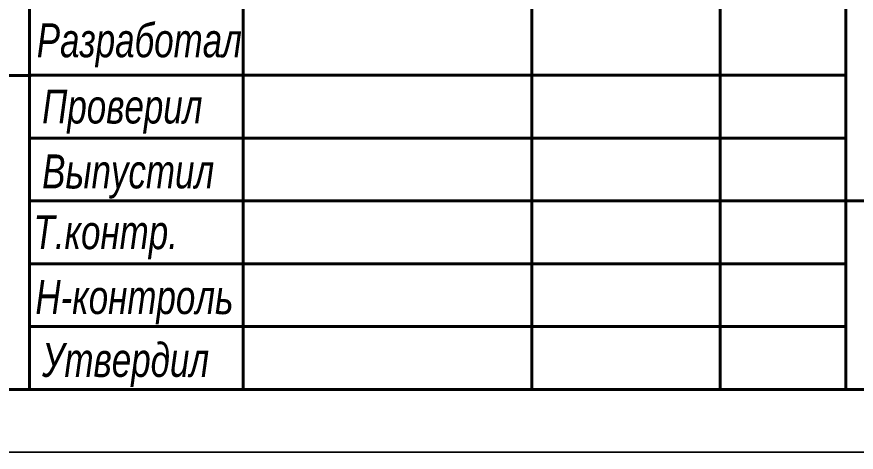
# Model space of a CAD drawing. Header units: millimetres. Extents: x 12064 to 35004, y -6103 to -2658.
# Drawn here: x 32806.2 to 32873.1, y -3146.6 to -3111.9 of the extents above; entities that cross this region are included whole.
import ezdxf

# ---------------------------------------------------------------- set-up
doc = ezdxf.new("R2010")
doc.units = ezdxf.units.MM
for name, color, linetype, lineweight in [('Layer_01', 5, 'Continuous', 13), ('Layer_04', 5, 'Continuous', 13), ('Layer_07', 250, 'Continuous', 40)]:
    doc.layers.add(name, color=color, linetype=linetype, lineweight=lineweight)
doc.styles.add('Style_01', font='ARIALNI.TTF', dxfattribs={"width": 0.9, "height": 3.5})

msp = doc.modelspace()

# ---------------------------------------------------------------- linework, layer by layer
at = {"linetype": 'Continuous', "lineweight": 15}
for p, q in [((32999.106, -3146.567), (32789.106, -3146.567)), ((32999.106, -3146.567), (32789.106, -3146.567)), ((32789.106, -3146.567), (32999.106, -3146.567)), ((32789.106, -3146.567), (32999.106, -3146.567)), ((32999.106, -3146.567), (32789.106, -3146.567))]:
    msp.add_line(p, q, dxfattribs=at)
at = {"layer": 'Layer_07', "linetype": 'Continuous'}
for p, q in [((32795.329, -3116.567), (32807.329, -3116.567)), ((32807.205, -3116.551), (32872.249, -3116.551)), ((32807.205, -3121.554), (32872.249, -3121.554)), ((32807.205, -3126.557), (32872.249, -3126.557)), ((32807.205, -3131.561), (32872.249, -3131.561)), ((32807.205, -3136.564), (32872.249, -3136.564)), ((32795.329, -3141.567), (32807.329, -3141.567)), ((32992.329, -3141.567), (32807.329, -3141.567))]:
    msp.add_line(p, q, dxfattribs=at)
for points in [[(32992.329, -3086.531), (32807.205, -3086.531), (32807.205, -3141.567)], [(32824.217, -3086.531), (32824.217, -3141.567)], [(32847.232, -3086.531), (32847.232, -3141.567)], [(32862.242, -3086.531), (32862.242, -3141.567)], [(32872.249, -3086.531), (32872.249, -3141.567)], [(32872.249, -3126.557), (32992.329, -3126.557)]]:
    msp.add_lwpolyline(points, dxfattribs=at)

# ---------------------------------------------------------------- texts
at = {"layer": 'Layer_01', "linetype": 'Continuous', "style": 'Style_01', "width": 0.9}
msp.add_text('Т.контр.', height=2.7, dxfattribs=at).set_placement((32807.516, -3130.394))
at = {"layer": 'Layer_04', "linetype": 'Continuous', "style": 'Style_01', "width": 0.9}
for s, p in [('Разработал', (32807.778, -3115.113)), ('Проверил', (32808.206, -3120.387)), ('Выпустил', (32808.206, -3125.557)), ('Н-контроль', (32807.668, -3135.563)), ('Утвердил', (32808.206, -3140.567))]:
    msp.add_text(s, height=2.7, dxfattribs=at).set_placement(p)

doc.saveas('drawing.dxf')
